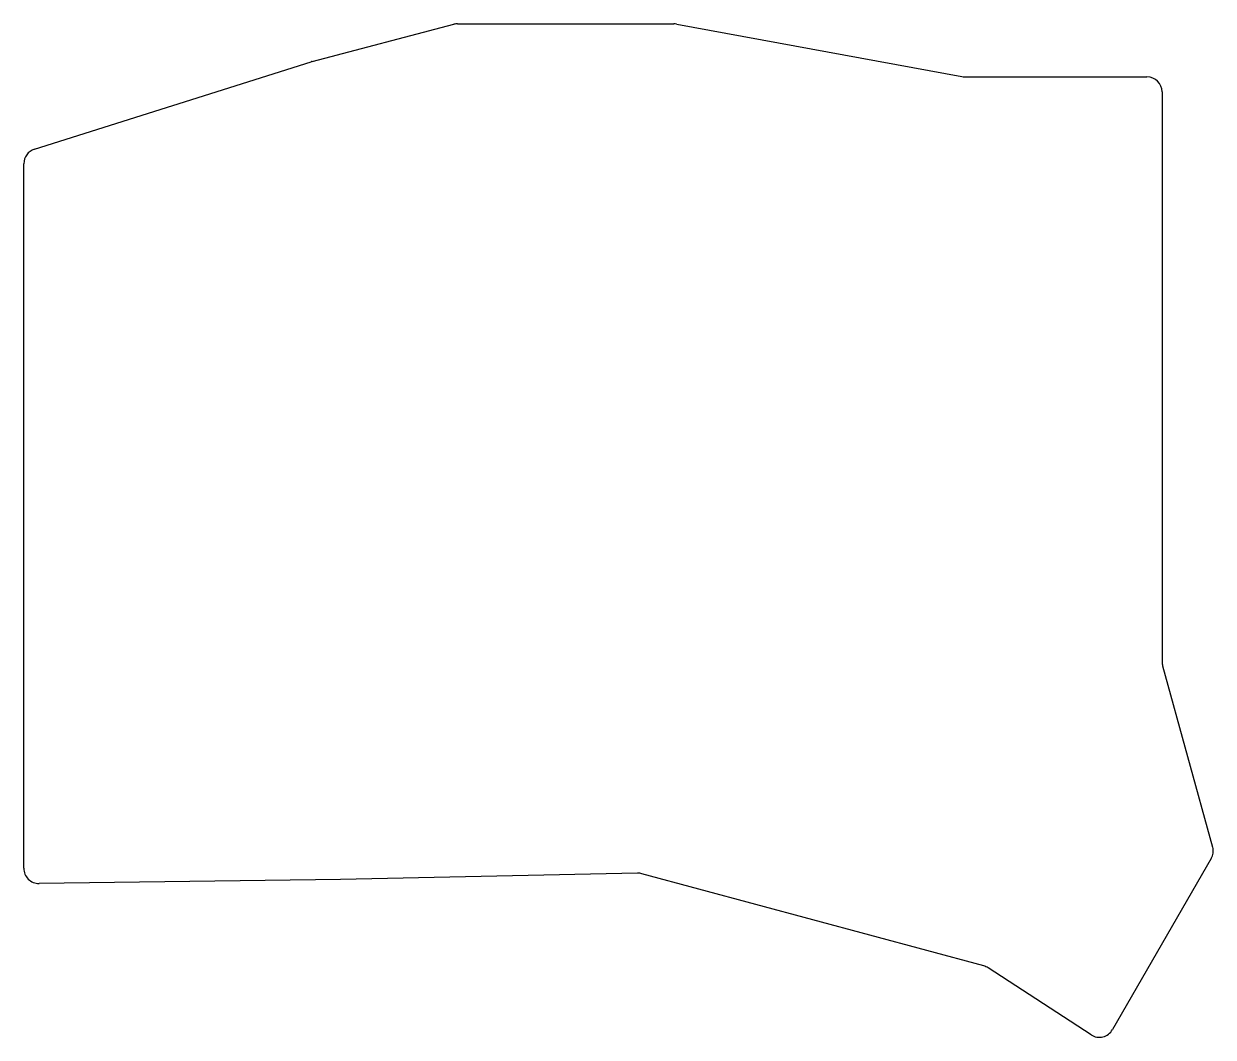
# Model space of a CAD drawing. Header units: millimetres. Extents: x 45 to 202, y -173 to -40.
import ezdxf

# ---------------------------------------------------------------- set-up
doc = ezdxf.new("R2010")
doc.units = ezdxf.units.MM

msp = doc.modelspace()

# ---------------------------------------------------------------- linework, layer by layer
at = {"linetype": 'CONTINUOUS'}
for p, q in [((83.31, -44.66), (102.02, -39.74)), ((102.53, -39.67), (131.08, -39.67)), ((131.45, -39.7), (169.09, -46.64)), ((46.66, -56.23), (83.22, -44.69)), ((169.45, -46.67), (193.52, -46.67)), ((195.52, -48.67), (195.52, -123.9)), ((45.27, -151.14), (45.27, -58.14)), ((195.59, -124.43), (202.19, -148.34)), ((202, -149.87), (188.97, -172.44)), ((126.28, -151.79), (87.08, -152.62)), ((171.98, -164.02), (126.85, -151.86)), ((87.06, -152.62), (47.29, -153.14)), ((186.15, -173.11), (172.55, -164.28))]:
    msp.add_line(p, q, dxfattribs=at)
for centre, start, end in [((102.53, -41.67), 90, 104.7436), ((131.08, -41.67), 79.5625, 90), ((83.82, -46.59), 104.7436, 107.5256), ((169.45, -44.67), 259.5625, 270), ((193.52, -48.67), 0, 90), ((47.27, -58.14), 107.5256, 180), ((197.52, -123.9), 180, 195.4425), ((200.27, -148.87), 330, 15.4425), ((47.27, -151.14), 180, 270.7539), ((126.33, -153.79), 74.9138, 91.2156), ((87.03, -150.62), 270.7539, 271.2156), ((171.46, -165.96), 56.9861, 74.9138), ((187.24, -171.44), 236.9861, 330)]:
    msp.add_arc(centre, 2, start, end, dxfattribs=at)

doc.saveas('drawing.dxf')
